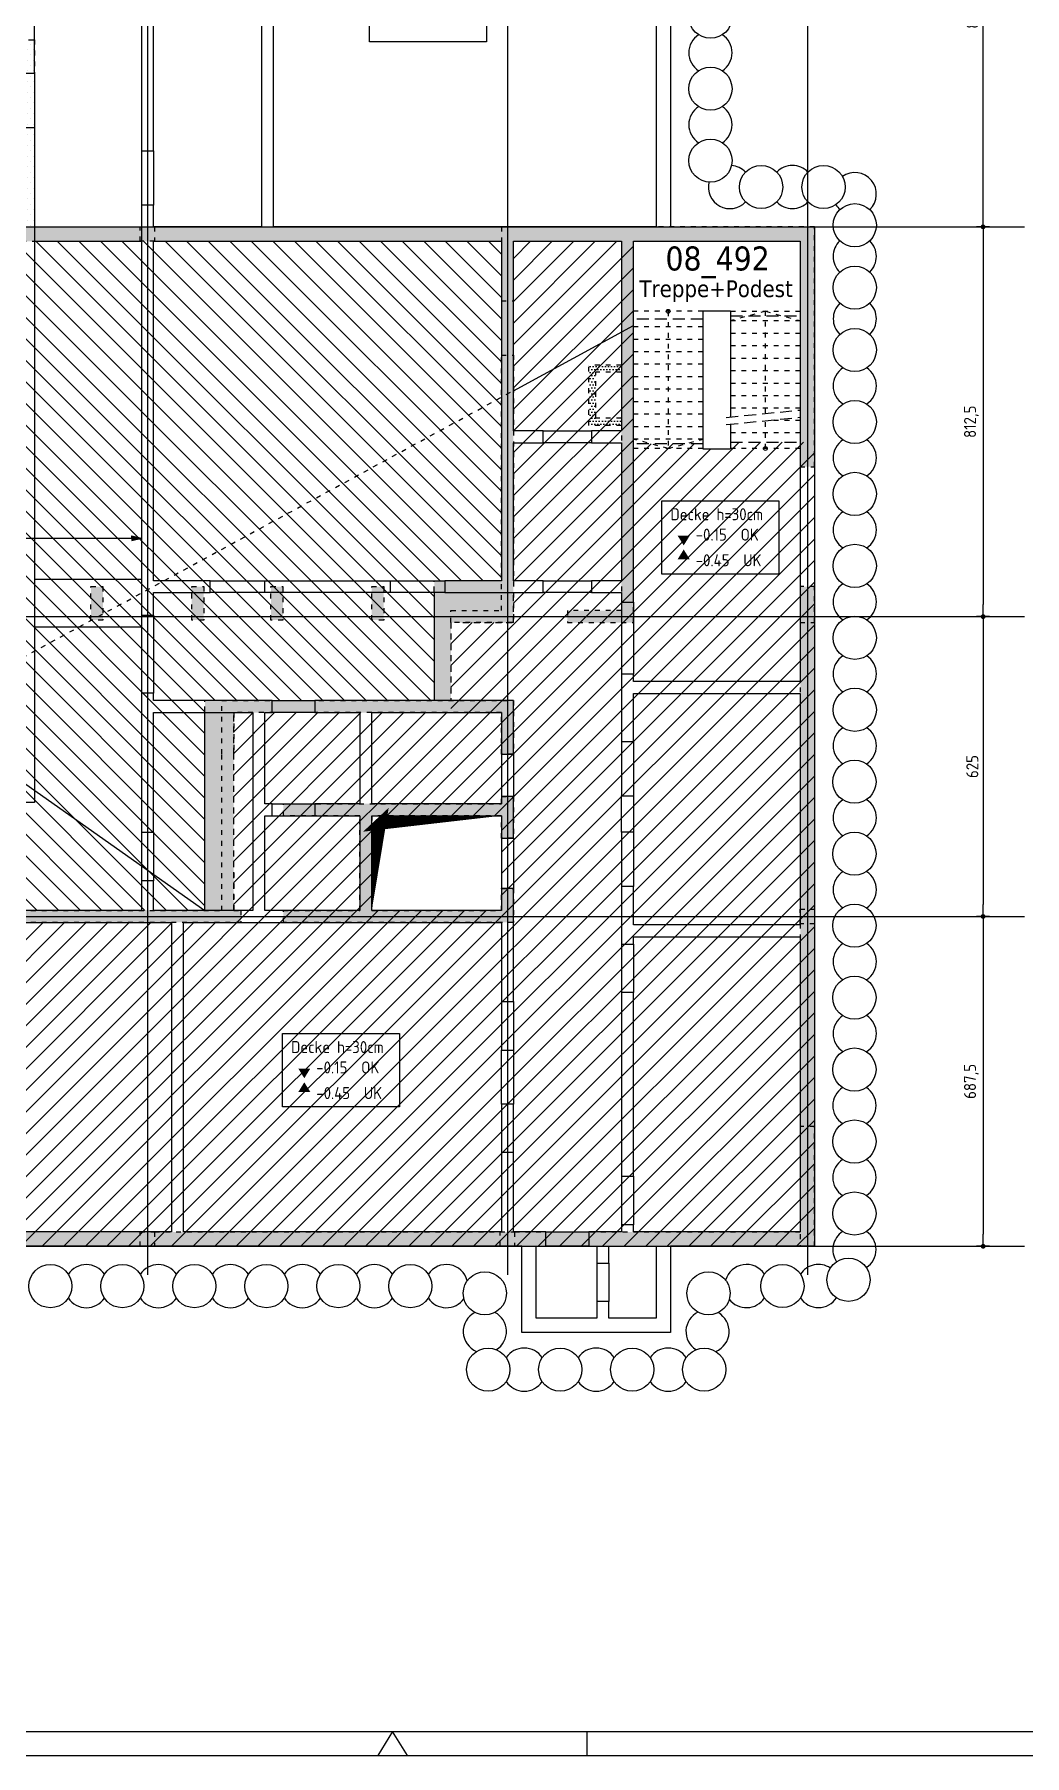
# Model space of a CAD drawing. Extents: x 0 to 84.1, y 0 to 59.4.
# Drawn here: x 34.59 to 55.21, y 0 to 35.88 of the extents above; entities that cross this region are included whole.
import ezdxf

# ---------------------------------------------------------------- set-up
doc = ezdxf.new("R2010")
doc.units = 0
for name, pattern in [('AUSGEZOGEN', [1000.01, 1000, 0.01]), ('DOT', [0.175, 0.05, -0.125]), ('DOT2', [0.125, 0, -0.125]), ('HIDDEN', [0.375, 0.25, -0.125]), ('HIDDEN2', [0.187, 0.125, -0.062]), ('PUNKT', [0.175, 0.05, -0.125])]:
    doc.linetypes.add(name, pattern=pattern)
for name, color, linetype in [('1.UG', 7, 'Continuous'), ('ACHSEN', 7, 'Continuous'), ('BETON', 7, 'Continuous'), ('Brüstung 1.UG', 7, 'Continuous'), ('DRUEBER', 7, 'Continuous'), ('grau_dunkel', 7, 'Continuous'), ('grau_hell', 7, 'Continuous'), ('HILFE', 7, 'Continuous'), ('koten', 7, 'Continuous'), ('MASSE', 7, 'Continuous'), ('OBJEKT', 7, 'Continuous'), ('RAHMEN', 7, 'Continuous'), ('RND', 7, 'Continuous'), ('TEXT', 7, 'Continuous'), ('Verbau', 7, 'Continuous'), ('VERDECKT', 7, 'Continuous')]:
    doc.layers.add(name, color=color, linetype=linetype)
doc.styles.add('helv', font='tahoma.ttf')
doc.styles.add('txt', font='isocp.shx')
doc.dimstyles.new('DOT_I', dxfattribs={"dimtxt": 0.25, "dimasz": 0.25, "dimexe": 0.1, "dimexo": 0.3, "dimgap": 0.1, "dimtad": 1, "dimdec": 3, "dimzin": 3, "dimtxsty": 'txt', "dimblk": 'DOT', "dimblk1": 'DOT', "dimblk2": 'DOT', "dimsah": 1, "dimcen": 0.1, "dimse1": 1, "dimse2": 1, "dimazin": 0, "dimtfac": 1, "dimtdec": 4, "dimtix": 1, "dimtmove": 2, "dimatfit": 3, "dimfxl": 0, "dimtvp": 1, "dimtolj": 1, "dimtzin": 0, "dimarcsym": 0})

# ---------------------------------------------------------------- blocks, each defined once
blk = doc.blocks.new('DINA1')
at = {"layer": 'RAHMEN', "color": 5}
blk.add_line((2, 0.5), (83.6, 0.5), dxfattribs=at)
at = {"layer": 'RAHMEN', "color": 7, "linetype": 'Continuous'}
for p, q in [((42.05, 0.5), (41.74, 0)), ((42.36, 0), (42.05, 0.5))]:
    blk.add_line(p, q, dxfattribs=at)
at = {"layer": 'RAHMEN', "color": 7}
blk.add_line((46.1, 0), (46.1, 0.5), dxfattribs=at)
at = {"layer": 'RAHMEN'}
blk.add_line((0, 0), (84.1, 0), dxfattribs=at)
blk = doc.blocks.new('2.UG')
at = {"color": 0, "linetype": 'ByBlock', "lineweight": -2}
for points in [[(3.26, 29.035), (3.26, 29.035), (3.26, 31.635), (11.33, 31.635), (11.33, 29.975), (17.87, 29.975), (17.87, 33.05), (36.05, 33.05), (36.05, 21.25), (39.05, 21.25), (39.05, 0), (36.05, 0), (36.05, -1.8), (32.95, -1.8), (32.95, 0), (0, 0), (0, 14.175), (0.05, 14.175), (0.05, 29.035)], [(0.35, 28.735), (3.775, 28.735), (3.775, 27.66), (4.025, 27.66), (4.025, 29.675), (4.69, 29.675), (4.69, 29.975), (3.56, 29.975), (3.56, 31.335), (11.03, 31.335), (11.03, 29.975), (10.83, 29.975), (10.83, 29.675), (13.45, 29.675), (13.45, 23.505), (13.75, 23.505), (13.75, 24.85), (14.21, 24.85), (14.21, 25.15), (13.7, 25.15), (13.7, 29.675), (20, 29.675), (20, 25.15), (19.49, 25.15), (19.49, 24.85), (20.445, 24.85), (20.445, 25.15), (20.25, 25.15), (20.25, 29.675), (22.55, 29.675), (22.55, 25.15), (21.455, 25.15), (21.455, 24.85), (22.5, 24.85), (22.5, 24.455), (22.8, 24.455), (22.8, 31.395), (22.55, 31.395), (22.55, 29.975), (18.17, 29.975), (18.17, 32.75), (22.55, 32.75), (22.55, 32.53), (22.8, 32.53), (22.8, 32.75), (25.025, 32.75), (25.025, 31.7), (25.275, 31.7), (25.275, 32.75), (33.8, 32.75), (33.8, 29.975), (25.275, 29.975), (25.275, 30.565), (25.025, 30.565), (25.025, 29.675), (27.525, 29.675), (27.525, 29.49), (27.775, 29.49), (27.775, 29.675), (35.75, 29.675), (35.75, 21.25), (27.775, 21.25), (27.775, 27.48), (27.525, 27.48), (27.525, 27.3), (25.025, 27.3), (25.025, 22.835), (25.275, 22.835), (25.275, 27.05), (27.525, 27.05), (27.525, 21.25), (25.275, 21.25), (25.275, 21.7), (25.025, 21.7), (25.025, 13.155), (25.275, 13.155), (25.275, 13.625), (26.46, 13.625), (26.46, 13.875), (25.275, 13.875), (25.275, 20.95), (32.525, 20.95), (32.525, 13.875), (31.345, 13.875), (31.345, 13.625), (33.395, 13.625), (33.395, 13.875), (32.775, 13.875), (32.775, 16.75), (33.395, 16.75), (33.395, 17), (32.775, 17), (32.775, 20.95), (35.025, 20.95), (35.025, 17), (34.405, 17), (34.405, 16.75), (35.025, 16.75), (35.025, 13.875), (34.405, 13.875), (34.405, 13.625), (35.025, 13.625), (35.025, 13.425), (35.275, 13.425), (35.275, 20.95), (38.75, 20.95), (38.75, 11.775), (35.275, 11.775), (35.275, 11.925), (35.025, 11.925), (35.025, 10.525), (35.275, 10.525), (35.275, 11.525), (38.75, 11.525), (38.75, 6.7), (35.275, 6.7), (35.275, 7.5), (35.025, 7.5), (35.025, 6.3), (35.275, 6.3), (35.275, 6.45), (38.75, 6.45), (38.75, 0.3), (35.275, 0.3), (35.275, 0.45), (35.025, 0.45), (35.025, 0.3), (34.35, 0.3), (34.35, 0), (34.515, 0), (34.515, -0.35), (34.765, -0.35), (34.765, 0), (35.75, 0), (35.75, -1.5), (34.765, -1.5), (34.765, -1.15), (34.515, -1.15), (34.515, -1.5), (33.25, -1.5), (33.25, 0), (33.45, 0), (33.45, 0.3), (32.775, 0.3), (32.775, 1.955), (32.525, 1.955), (32.525, 0.3), (25.9, 0.3), (25.9, 6.75), (32.525, 6.75), (32.525, 5.1), (32.775, 5.1), (32.775, 7.46), (32.525, 7.46), (32.525, 7), (29.825, 7), (29.825, 8.975), (32.525, 8.975), (32.525, 8.51), (32.775, 8.51), (32.775, 9.375), (32.525, 9.375), (32.525, 9.225), (29.825, 9.225), (29.825, 11.125), (32.525, 11.125), (32.525, 10.26), (32.775, 10.26), (32.775, 11.375), (28.635, 11.375), (28.635, 11.125), (29.575, 11.125), (29.575, 9.225), (28.635, 9.225), (28.635, 8.975), (29.575, 8.975), (29.575, 7), (27.6, 7), (27.6, 8.975), (27.75, 8.975), (27.75, 9.225), (27.6, 9.225), (27.6, 11.125), (27.75, 11.125), (27.75, 11.375), (25.275, 11.375), (25.275, 11.53), (25.025, 11.53), (25.025, 8.63), (25.275, 8.63), (25.275, 11.125), (27.35, 11.125), (27.35, 7), (25.275, 7), (25.275, 7.62), (25.025, 7.62), (25.025, 7), (15.02, 7), (15.02, 6.75), (25.65, 6.75), (25.65, 0.3), (12.775, 0.3), (12.775, 6.75), (13.01, 6.75), (13.01, 7), (12.39, 7), (12.39, 6.75), (12.525, 6.75), (12.525, 0.3), (6.525, 0.3), (6.525, 6.75), (10.38, 6.75), (10.38, 7), (6.155, 7), (6.155, 6.75), (6.275, 6.75), (6.275, 0.3), (0.35, 0.3), (0.35, 6.75), (4.145, 6.75), (4.145, 7), (4.025, 7), (4.025, 7.745), (3.775, 7.745), (3.775, 7), (0.35, 7), (0.35, 10.825), (3.775, 10.825), (3.775, 9.755), (4.025, 9.755), (4.025, 12.59), (3.775, 12.59), (3.775, 11.075), (0.35, 11.075), (0.35, 13.925), (3.775, 13.925), (3.775, 13.725), (4.025, 13.725), (4.025, 14.325), (3.775, 14.325), (3.775, 14.175), (0.35, 14.175), (0.35, 20.95), (3.775, 20.95), (3.775, 15.825), (4.025, 15.825), (4.025, 21.925), (3.775, 21.925), (3.775, 21.25), (0.35, 21.25), (0.35, 28.735)], [(9.93, 29.975), (5.59, 29.975), (5.59, 29.675), (6.25, 29.675), (6.25, 26.465), (6.55, 26.465), (6.55, 29.675), (8.81, 29.675), (8.81, 22.535), (9.06, 22.535), (9.06, 29.675), (9.93, 29.675), (9.93, 29.975)], [(0.05, 29.035), (3.26, 29.035)], [(9.31, 9.5), (17.525, 9.5), (17.525, 13.705), (17.775, 13.705), (17.775, 9.5), (22.5, 9.5), (22.5, 20.95), (20.155, 20.95), (20.155, 21.25), (20.465, 21.25), (20.465, 23.01), (20.915, 23.01), (20.915, 22.71), (20.765, 22.71), (20.765, 21.25), (22.5, 21.25), (22.5, 22.71), (21.925, 22.71), (21.925, 23.01), (22.5, 23.01), (22.5, 23.32), (22.8, 23.32), (22.8, 9.25), (9.31, 9.25), (9.31, 9.5)], [(6.25, 21.4), (6.25, 9.25), (7.3, 9.25), (7.3, 9.5), (6.55, 9.5), (6.55, 20.95), (14.86, 20.95), (14.86, 21.25), (13.75, 21.25), (13.75, 21.495), (13.45, 21.495), (13.45, 21.25), (9.06, 21.25), (9.06, 21.4), (8.81, 21.4), (8.81, 21.25), (6.55, 21.25), (6.55, 21.4), (6.25, 21.4)], [(17.37, 21.25), (18.145, 21.25), (18.145, 20.95), (17.775, 20.95), (17.775, 20.45), (17.525, 20.45), (17.525, 20.95), (17.37, 20.95), (17.37, 21.25)]]:
    blk.add_lwpolyline(points, dxfattribs=at)
for points in [[(34.1, 32.75), (35.75, 32.75), (35.75, 29.975), (34.1, 29.975)], [(3.775, 26.525), (4.025, 26.525), (4.025, 25.16), (3.775, 25.16)], [(6.25, 25.33), (6.55, 25.33), (6.55, 22.535), (6.25, 22.535)], [(16.22, 25.15), (17.48, 25.15), (17.48, 24.85), (16.22, 24.85)], [(3.775, 24.025), (4.025, 24.025), (4.025, 23.06), (3.775, 23.06)], [(17.525, 19.315), (17.775, 19.315), (17.775, 14.84), (17.525, 14.84)], [(27.595, 13.875), (30.21, 13.875), (30.21, 13.625), (27.595, 13.625)], [(11.05, 13.625), (11.35, 13.625), (11.35, 13.125), (11.05, 13.125)], [(14.275, 13.625), (14.575, 13.625), (14.575, 13.125), (14.275, 13.125)], [(35.025, 9.39), (35.275, 9.39), (35.275, 8.635), (35.025, 8.635)], [(35.275, 5.29), (35.025, 5.29), (35.025, 1.46), (35.275, 1.46)], [(32.525, 4.09), (32.775, 4.09), (32.775, 2.965), (32.525, 2.965)]]:
    blk.add_lwpolyline(points, close=True, dxfattribs=at)
blk = doc.blocks.new('DOT')
at = {"layer": 'MASSE', "color": 7, "linetype": 'Continuous'}
for p, q in [((0, 0), (-1, 0)), ((0, 0.54), (0, -0.54))]:
    blk.add_line(p, q, dxfattribs=at)
at = {"layer": 'MASSE', "color": 7, "linetype": 'Continuous', "const_width": 0.2}
blk.add_lwpolyline([(-0.1, 0, 1), (0.1, 0, 1)], format="xyb", close=True, dxfattribs=at)
blk = doc.blocks.new('*D38')
at = {"layer": 'Defpoints', "color": 0, "linetype": 'AUSGEZOGEN', "transparency": 16777216}
for p in [(54.351, 40.616), (54.351, 40.616), (54.351, 31.866)]:
    blk.add_point(p, dxfattribs=at)
at = {"layer": 'MASSE', "color": 0, "linetype": 'AUSGEZOGEN', "lineweight": -2, "transparency": 16777216}
blk.add_line((54.351, 32.116), (54.351, 40.366), dxfattribs=at)
at = {"layer": 'MASSE', "color": 0, "linetype": 'AUSGEZOGEN', "lineweight": -2, "transparency": 16777216, "xscale": 0.25, "yscale": 0.25, "zscale": 0.25}
for p, rotation in [((54.351, 40.616), 90), ((54.351, 31.866), 270)]:
    blk.add_blockref('DOT', p, dxfattribs=dict(at, rotation=rotation))
at = {"layer": 'MASSE', "color": 0, "linetype": 'AUSGEZOGEN', "transparency": 16777216, "insert": (54.126, 36.241), "char_height": 0.25, "attachment_point": 5, "rotation": 90, "style": 'txt'}
blk.add_mtext('\\A1;875', dxfattribs=at)
blk = doc.blocks.new('*D39')
at = {"layer": 'Defpoints', "color": 0, "linetype": 'AUSGEZOGEN', "transparency": 16777216}
for p in [(54.351, 31.866), (54.351, 23.741), (54.351, 23.741)]:
    blk.add_point(p, dxfattribs=at)
at = {"layer": 'MASSE', "color": 0, "linetype": 'AUSGEZOGEN', "lineweight": -2, "transparency": 16777216}
blk.add_line((54.351, 31.616), (54.351, 23.991), dxfattribs=at)
at = {"layer": 'MASSE', "color": 0, "linetype": 'AUSGEZOGEN', "lineweight": -2, "transparency": 16777216, "xscale": 0.25, "yscale": 0.25, "zscale": 0.25}
for p, rotation in [((54.351, 31.866), 90), ((54.351, 23.741), 270)]:
    blk.add_blockref('DOT', p, dxfattribs=dict(at, rotation=rotation))
at = {"layer": 'MASSE', "color": 0, "linetype": 'AUSGEZOGEN', "transparency": 16777216, "insert": (54.107, 27.803), "char_height": 0.25, "attachment_point": 5, "rotation": 90, "style": 'txt'}
blk.add_mtext('\\A1;812,5', dxfattribs=at)
blk = doc.blocks.new('*D40')
at = {"layer": 'Defpoints', "color": 0, "linetype": 'AUSGEZOGEN', "transparency": 16777216}
for p in [(54.351, 23.741), (54.351, 17.491), (54.351, 17.491)]:
    blk.add_point(p, dxfattribs=at)
at = {"layer": 'MASSE', "color": 0, "linetype": 'AUSGEZOGEN', "lineweight": -2, "transparency": 16777216}
blk.add_line((54.351, 23.491), (54.351, 17.741), dxfattribs=at)
at = {"layer": 'MASSE', "color": 0, "linetype": 'AUSGEZOGEN', "lineweight": -2, "transparency": 16777216, "xscale": 0.25, "yscale": 0.25, "zscale": 0.25}
for p, rotation in [((54.351, 23.741), 90), ((54.351, 17.491), 270)]:
    blk.add_blockref('DOT', p, dxfattribs=dict(at, rotation=rotation))
at = {"layer": 'MASSE', "color": 0, "linetype": 'AUSGEZOGEN', "transparency": 16777216, "insert": (54.126, 20.616), "char_height": 0.25, "attachment_point": 5, "rotation": 90, "style": 'txt'}
blk.add_mtext('\\A1;625', dxfattribs=at)
blk = doc.blocks.new('*D41')
at = {"layer": 'Defpoints', "color": 0, "linetype": 'AUSGEZOGEN', "transparency": 16777216}
for p in [(54.351, 17.491), (54.351, 10.616), (54.351, 10.616)]:
    blk.add_point(p, dxfattribs=at)
at = {"layer": 'MASSE', "color": 0, "linetype": 'AUSGEZOGEN', "lineweight": -2, "transparency": 16777216}
blk.add_line((54.351, 17.241), (54.351, 10.866), dxfattribs=at)
at = {"layer": 'MASSE', "color": 0, "linetype": 'AUSGEZOGEN', "lineweight": -2, "transparency": 16777216, "xscale": 0.25, "yscale": 0.25, "zscale": 0.25}
for p, rotation in [((54.351, 17.491), 90), ((54.351, 10.616), 270)]:
    blk.add_blockref('DOT', p, dxfattribs=dict(at, rotation=rotation))
at = {"layer": 'MASSE', "color": 0, "linetype": 'AUSGEZOGEN', "transparency": 16777216, "insert": (54.107, 14.053), "char_height": 0.25, "attachment_point": 5, "rotation": 90, "style": 'txt'}
blk.add_mtext('\\A1;687,5', dxfattribs=at)
blk = doc.blocks.new('Pfeillinie')
at = {"layer": 'TEXT', "linetype": 'Continuous'}
blk.add_hatch(color=7, dxfattribs=at).paths.add_polyline_path([(0, 0), (-0.8, 0.2), (-0.8, 0), (-0.8, -0.2)])
at = {"layer": 'TEXT', "color": 7, "linetype": 'Continuous'}
for p, q in [((-0.8, 0), (-0.8, 0.2)), ((-0.8, 0.2), (0, 0)), ((-0.8, 0), (-0.8, -0.2)), ((-0.8, -0.2), (0, 0))]:
    blk.add_line(p, q, dxfattribs=at)
blk = doc.blocks.new('okrd_o')
at = {"layer": 'koten', "color": 7, "linetype": 'Continuous'}
blk.add_solid([(-0.125, 0.202), (0.125, 0.202), (0, 0)], dxfattribs=at)
at = {"layer": 'koten', "style": 'txt'}
blk.add_attdef('OKRD', (0.25, 0.1), '', height=0.25, dxfattribs=at)
blk = doc.blocks.new('okrd_u')
at = {"layer": 'koten', "color": 7, "linetype": 'Continuous'}
blk.add_solid([(-0.125, -0.202), (0.125, -0.202), (0, 0)], dxfattribs=at)
at = {"layer": 'koten', "style": 'txt'}
blk.add_attdef('OKRD', (0.25, -0.35), '', height=0.25, dxfattribs=at)

msp = doc.modelspace()

# ---------------------------------------------------------------- hatches: boundary and pattern name
at = {"layer": '1.UG', "linetype": 'DOT'}
h = msp.add_hatch(dxfattribs=at)
h.set_pattern_fill('DOTS', scale=0.06, double=1)
h.paths.add_polyline_path([(39.7751, 19.8406), (39.7751, 19.5906), (41.3651, 19.5906), (41.3651, 17.6156), (39.7751, 17.6156), (39.7751, 17.3656), (44.5651, 17.3656), (44.5651, 18.0756), (44.3151, 18.0756), (44.3151, 17.6156), (41.6151, 17.6156), (41.6151, 19.5906), (44.3151, 19.5906), (44.3151, 19.1256), (44.5651, 19.1256), (44.5651, 19.9903), (44.3151, 19.9903), (44.3151, 19.8406)])
h.paths.add_polyline_path([(20.7401, 17.3656), (20.7401, 17.6156), (16.9751, 17.6156), (16.9751, 17.3656)], flags=17)
h.paths.add_polyline_path([(15.8651, 15.7426), (15.5651, 15.7426), (15.5651, 12.0156), (15.0901, 12.0156), (15.0901, 11.7156), (15.5651, 11.7156), (15.5651, 10.6156), (15.8651, 10.6156)])
h.paths.add_polyline_path([(11.4101, 17.7106), (11.4101, 17.4106), (11.8651, 17.4106), (11.8651, 10.6156), (12.0751, 10.6156), (12.0751, 11.7156), (12.6151, 11.7156), (12.6151, 12.0156), (12.0751, 12.0156), (12.0751, 17.7106)])
h.paths.add_polyline_path([(12.0751, 19.7606), (12.0751, 31.5656), (15.5651, 31.5656), (15.5651, 23.6156), (16.9401, 23.6156), (16.9401, 23.8656), (15.8151, 23.8656), (15.8151, 31.5656), (18.0651, 31.5656), (18.0651, 30.3256), (18.3151, 30.3256), (18.3151, 31.8656), (11.9151, 31.8656), (11.9151, 24.7906), (11.8651, 24.7906), (11.8651, 20.0606), (11.4101, 20.0606), (11.4101, 19.7606)])
h.paths.add_polyline_path([(18.3151, 29.1906), (18.0651, 29.1906), (18.0651, 23.6156), (18.3151, 23.6156)])
h.paths.add_polyline_path([(22.0901, 10.9156), (21.7901, 10.9156), (21.7901, 10.6156), (22.0901, 10.6156)])
h.paths.add_polyline_path([(29.2901, 10.9156), (29.2901, 10.6156), (29.5901, 10.6156), (29.5901, 10.9156)])
h.paths.add_polyline_path([(36.7901, 10.9156), (36.7901, 10.6156), (37.0901, 10.6156), (37.0901, 10.9156)])
h.paths.add_polyline_path([(44.5901, 10.6156), (44.5901, 10.9156), (44.2901, 10.9156), (44.2901, 10.6156)])
h.paths.add_polyline_path([(50.5401, 10.6156), (50.8401, 10.6156), (50.8401, 13.1156), (50.5401, 13.1156)])
h.paths.add_polyline_path([(50.5401, 17.6406), (50.5401, 17.3406), (50.8401, 17.3406), (50.8401, 17.6406)])
h.paths.add_polyline_path([(50.8401, 24.3656), (50.5401, 24.3656), (50.5401, 23.6156), (50.8401, 23.6156)])
h.paths.add_polyline_path([(50.8401, 31.8656), (44.3151, 31.8656), (44.3151, 30.3256), (44.5651, 30.3256), (44.5651, 31.5656), (46.8151, 31.5656), (46.8151, 23.8656), (45.6901, 23.8656), (45.6901, 23.6156), (47.0651, 23.6156), (47.0651, 31.5656), (50.5401, 31.5656), (50.5401, 26.8656), (50.8401, 26.8656)])
h.paths.add_polyline_path([(44.3151, 23.8656), (43.2651, 23.8656), (43.2651, 23.6156), (44.5651, 23.6156), (44.5651, 29.1906), (44.3151, 29.1906)])
h.paths.add_polyline_path([(41.6151, 23.6706), (41.8651, 23.6706), (41.8651, 24.3656), (41.6151, 24.3656)])
h.paths.add_polyline_path([(39.7651, 24.3656), (39.5151, 24.3656), (39.5151, 23.6706), (39.7651, 23.6706)])
h.paths.add_polyline_path([(38.1151, 24.3656), (37.8651, 24.3656), (37.8651, 23.6706), (38.1151, 23.6706)])
h.paths.add_polyline_path([(36.0151, 24.3656), (35.7651, 24.3656), (35.7651, 23.6706), (36.0151, 23.6706)])
h.paths.add_polyline_path([(34.1151, 23.6706), (34.3651, 23.6706), (34.3651, 24.3656), (34.1151, 24.3656)])
h.paths.add_polyline_path([(32.0151, 23.6706), (32.2651, 23.6706), (32.2651, 24.3656), (32.0151, 24.3656)])
h.paths.add_polyline_path([(30.3651, 23.6706), (30.6151, 23.6706), (30.6151, 24.3656), (30.3651, 24.3656)])
h.paths.add_polyline_path([(28.5151, 24.3656), (28.2651, 24.3656), (28.2651, 23.6706), (28.5151, 23.6706)])
h.paths.add_polyline_path([(26.6151, 23.6706), (26.8651, 23.6706), (26.8651, 24.3656), (26.6151, 24.3656)])
h.paths.add_polyline_path([(24.5151, 23.6706), (24.7651, 23.6706), (24.7651, 24.3656), (24.5151, 24.3656)])
h.paths.add_polyline_path([(23.1151, 24.3656), (22.8651, 24.3656), (22.8651, 23.6706), (23.1151, 23.6706)])
h.paths.add_polyline_path([(21.0151, 24.3656), (20.7651, 24.3656), (20.7651, 23.6706), (21.0151, 23.6706)])
h.paths.add_polyline_path([(22.0901, 31.8656), (21.7901, 31.8656), (21.7901, 31.5656), (22.0901, 31.5656)])
h.paths.add_polyline_path([(29.2901, 31.5656), (29.5901, 31.5656), (29.5901, 31.8656), (29.2901, 31.8656)])
h.paths.add_polyline_path([(37.0901, 31.8656), (36.7901, 31.8656), (36.7901, 31.5656), (37.0901, 31.5656)])
h.paths.add_polyline_path([(38.4901, 18.4008), (38.7401, 18.4008), (38.7401, 21.7406), (44.3151, 21.7406), (44.3151, 20.8753), (44.5651, 20.8753), (44.5651, 21.9906), (38.4901, 21.9906)])
h.paths.add_polyline_path([(38.7401, 18.4008), (38.4901, 18.4008), (38.4901, 17.6156), (26.4151, 17.6156), (26.4151, 21.7406), (27.6151, 21.7406), (27.6151, 21.9906), (24.8501, 21.9906), (24.8501, 21.7406), (25.0001, 21.7406), (25.0001, 20.5506), (22.1501, 20.5506), (22.1501, 21.7406), (23.9651, 21.7406), (23.9651, 21.9906), (15.5651, 21.9906), (15.5651, 17.3656), (15.9651, 17.3656), (15.9651, 17.6156), (15.8151, 17.6156), (15.8151, 21.7406), (21.9001, 21.7406), (21.9001, 17.6156), (21.7501, 17.6156), (21.7501, 17.3656), (22.3001, 17.3656), (22.3001, 17.6156), (22.1501, 17.6156), (22.1501, 20.3006), (25.2501, 20.3006), (25.2501, 21.7406), (26.1651, 21.7406), (26.1651, 17.6156), (23.3101, 17.6156), (23.3101, 17.3656), (38.8901, 17.3656), (38.8901, 17.6156), (38.7401, 17.6156)])
h = msp.add_hatch(dxfattribs=at)
h.set_pattern_fill('DOTS', scale=0.04, double=1)
h.paths.add_polyline_path([(46.1351, 27.7256), (46.8151, 27.7256), (46.8151, 27.8756), (46.2851, 27.8756), (46.2851, 28.8356), (46.8151, 28.8356), (46.8151, 28.9856), (46.1351, 28.9856)])
at = {"layer": 'Brüstung 1.UG', "linetype": 'DOT'}
h = msp.add_hatch(dxfattribs=at)
h.set_pattern_fill('DOTS', color=102, scale=0.07, double=1)
h.paths.add_polyline_path([(34.2901, 35.4656), (34.2901, 31.8656), (34.5901, 31.8656), (34.5901, 35.7656), (25.2401, 35.7656), (25.2401, 31.8656), (25.5401, 31.8656), (25.5401, 35.4656)])
h = msp.add_hatch(dxfattribs=at)
h.set_pattern_fill('DOTS', color=102, scale=0.06, double=1)
h.paths.add_polyline_path([(21.7901, 31.5656), (21.7901, 31.8656), (18.3151, 31.8656), (18.3151, 31.5656)])
h.paths.add_polyline_path([(29.2901, 31.5656), (29.2901, 31.8656), (22.0901, 31.8656), (22.0901, 31.5656)])
h.paths.add_polyline_path([(36.7901, 31.5656), (36.7901, 31.8656), (29.5901, 31.8656), (29.5901, 31.5656)])
h.paths.add_polyline_path([(44.3151, 31.5656), (44.3151, 31.8656), (37.0901, 31.8656), (37.0901, 31.5656)])
h.paths.add_polyline_path([(50.8401, 23.6156), (50.5401, 23.6156), (50.5401, 17.6406), (50.8401, 17.6406)])
h.paths.add_polyline_path([(50.8401, 17.3406), (50.5401, 17.3406), (50.5401, 13.1156), (50.8401, 13.1156)])
h.paths.add_polyline_path([(50.5401, 10.6156), (50.5401, 10.9156), (44.5901, 10.9156), (44.5901, 10.6156)])
h.paths.add_polyline_path([(44.2901, 10.6156), (44.2901, 10.9156), (37.0901, 10.9156), (37.0901, 10.6156)])
h.paths.add_polyline_path([(29.5901, 10.9156), (29.5901, 10.6156), (36.7901, 10.6156), (36.7901, 10.9156)])
h.paths.add_polyline_path([(29.2901, 10.6156), (29.2901, 10.9156), (22.0901, 10.9156), (22.0901, 10.6156)])
h.paths.add_polyline_path([(15.8651, 10.9156), (15.8651, 10.6156), (21.7901, 10.6156), (21.7901, 10.9156)])
at = {"layer": 'grau_hell', "linetype": 'AUSGEZOGEN'}
h = msp.add_hatch(dxfattribs=at)
h.set_pattern_fill('ANSI31', color=9, scale=0.1, style=0, double=1)
h.set_pattern_definition([(45, (7.11696, -5.7928), (-0.2245064, 0.2245064), [])])
h.paths.add_polyline_path([(41.6151, 19.5906), (44.3151, 19.5906), (44.3151, 17.6156), (41.6151, 17.6156)], flags=16)
h.paths.add_polyline_path([(18.3151, 21.7406), (18.3151, 23.6156), (18.0651, 23.6156), (18.0651, 31.5656), (15.5651, 31.5656), (15.5651, 26.3419), (14.1151, 26.3419), (14.1151, 26.2356), (13.5901, 26.2356), (13.5901, 26.3758), (11.8401, 26.3758), (11.8401, 24.7906), (11.7901, 24.7906), (11.7901, 20.0606), (11.4101, 20.0606), (11.4101, 17.4106), (11.7901, 17.4106), (11.7901, 10.6156), (50.8401, 10.6156), (50.8401, 27.3756), (49.0901, 27.3756), (49.0901, 27.2356), (48.5151, 27.2356), (48.5151, 27.3419), (47.0651, 27.3419), (47.0651, 31.5656), (44.5651, 31.5656), (44.5651, 23.6156), (43.2651, 23.6156), (43.2651, 21.7406), (38.7401, 21.7406), (38.7401, 17.3656), (27.6151, 17.3656), (27.6151, 21.7406), (24.8501, 21.7406), (24.8501, 21.9906), (23.9651, 21.9906), (23.9651, 21.7406)])
h = msp.add_hatch(dxfattribs=at)
h.set_pattern_fill('ANSI31', color=9, scale=0.1, angle=90, style=0, double=1)
h.set_pattern_definition([(135, (6e-11, 40.13686), (-0.2245064, -0.2245064), [])])
h.paths.add_polyline_path([(44.3151, 31.5656), (18.3401, 31.5656), (18.3401, 21.9906), (27.965, 21.9906), (27.965, 17.6156), (38.14, 17.6156), (38.14, 21.9906), (42.9151, 21.9906), (42.9151, 24.4906), (44.3151, 24.4906)])
at = {"layer": 'grau_hell'}
msp.add_hatch(color=9, dxfattribs=at).paths.add_polyline_path([(44.5651, 23.6156), (44.5651, 31.5656), (44.3151, 31.5656), (44.3151, 24.4906), (42.9151, 24.4906), (42.9151, 21.9906), (38.14, 21.9906), (38.14, 17.6156), (27.965, 17.6156), (27.965, 21.9906), (24.8501, 21.9906), (24.8501, 21.7406), (27.6151, 21.7406), (27.6151, 17.3656), (38.7401, 17.3656), (38.7401, 21.7406), (43.2651, 21.7406), (43.2651, 23.6156)])

# ---------------------------------------------------------------- linework, layer by layer
at = {"layer": '1.UG', "color": 0, "linetype": 'DOT', "lineweight": -2}
for points in [[(36.7901, 31.8656), (37.0901, 31.8656), (37.0901, 31.5656), (36.7901, 31.5656)], [(35.7651, 24.3656), (36.0151, 24.3656), (36.0151, 23.6706), (35.7651, 23.6706)], [(37.8651, 24.3656), (38.1151, 24.3656), (38.1151, 23.6706), (37.8651, 23.6706)], [(39.5151, 24.3656), (39.7651, 24.3656), (39.7651, 23.6706), (39.5151, 23.6706)], [(41.6151, 24.3656), (41.8651, 24.3656), (41.8651, 23.6706), (41.6151, 23.6706)], [(50.8401, 24.3656), (50.5401, 24.3656), (50.5401, 23.6156), (50.8401, 23.6156)], [(50.5401, 17.6406), (50.8401, 17.6406), (50.8401, 17.3406), (50.5401, 17.3406)], [(50.5401, 10.6156), (50.8401, 10.6156), (50.8401, 13.1156), (50.5401, 13.1156)], [(36.7901, 10.9156), (37.0901, 10.9156), (37.0901, 10.6156), (36.7901, 10.6156)], [(44.2901, 10.9156), (44.5901, 10.9156), (44.5901, 10.6156), (44.2901, 10.6156)]]:
    msp.add_lwpolyline(points, close=True, dxfattribs=at)
for points in [[(50.8401, 26.8656), (50.8401, 31.8656), (44.3151, 31.8656), (44.3151, 30.3256), (44.5651, 30.3256), (44.5651, 31.5656), (46.8151, 31.5656), (46.8151, 23.8656), (45.6901, 23.8656), (45.6901, 23.6156), (47.0651, 23.6156), (47.0651, 31.5656), (50.5401, 31.5656), (50.5401, 26.8656), (50.8401, 26.8656)], [(44.3151, 29.1906), (44.5651, 29.1906), (44.5651, 23.6156), (43.2651, 23.6156), (43.2651, 23.8656), (44.3151, 23.8656), (44.3151, 29.1906)], [(38.7401, 18.4008), (38.7401, 17.6156), (38.8901, 17.6156), (38.8901, 17.3656), (23.3101, 17.3656), (23.3101, 17.6156), (26.1651, 17.6156), (26.1651, 21.7406), (25.2501, 21.7406), (25.2501, 20.3006), (22.1501, 20.3006), (22.1501, 17.6156), (22.3001, 17.6156), (22.3001, 17.3656), (21.7501, 17.3656), (21.7501, 17.6156), (21.9001, 17.6156), (21.9001, 21.7406), (15.8151, 21.7406), (15.8151, 17.6156), (15.9651, 17.6156), (15.9651, 17.3656), (15.5651, 17.3656), (15.5651, 21.9906)], [(15.5651, 21.9906), (23.9651, 21.9906), (23.9651, 21.7406), (22.1501, 21.7406), (22.1501, 20.5506), (25.0001, 20.5506), (25.0001, 21.7406), (24.8501, 21.7406), (24.8501, 21.9906), (27.6151, 21.9906), (27.6151, 21.7406), (26.4151, 21.7406), (26.4151, 17.6156), (38.4901, 17.6156), (38.4901, 20.8778)], [(38.4901, 20.8778), (38.4901, 21.9906), (44.5651, 21.9906), (44.5651, 20.8753), (44.3151, 20.8753), (44.3151, 21.7406), (38.7401, 21.7406), (38.7401, 20.8778)], [(39.7751, 19.8406), (44.3151, 19.8406), (44.3151, 19.9903), (44.5651, 19.9903), (44.5651, 19.1256), (44.3151, 19.1256), (44.3151, 19.5906), (41.6151, 19.5906), (41.6151, 17.6156), (44.3151, 17.6156), (44.3151, 18.0756), (44.5651, 18.0756), (44.5651, 17.3656), (39.7751, 17.3656), (39.7751, 17.6156), (41.3651, 17.6156), (41.3651, 19.5906), (39.7751, 19.5906), (39.7751, 19.8406)]]:
    msp.add_lwpolyline(points, dxfattribs=at)
at = {"layer": 'ACHSEN', "color": 140, "linetype": 'AUSGEZOGEN'}
for p, q in [((36.9401, 47.7202), (36.9401, 10.0234)), ((44.4401, 47.7202), (44.4401, 10.0234)), ((50.6901, 47.7202), (50.6901, 10.0234)), ((10.1401, 31.8656), (55.2147, 31.8656)), ((10.1401, 23.7406), (55.2147, 23.7406)), ((10.1401, 17.4906), (55.2147, 17.4906)), ((10.1401, 10.6156), (55.2147, 10.6156))]:
    msp.add_line(p, q, dxfattribs=at)
at = {"layer": 'Brüstung 1.UG', "color": 102, "linetype": 'DOT'}
for p, q in [((29.5901, 31.8656), (36.7901, 31.8656)), ((37.0901, 31.8656), (44.3151, 31.8656)), ((29.5901, 31.5656), (36.7901, 31.5656)), ((37.0901, 31.5656), (44.3151, 31.5656)), ((50.5401, 23.6156), (50.5401, 17.6406)), ((50.8401, 23.6156), (50.8401, 17.6406)), ((50.5401, 17.3406), (50.5401, 13.1156)), ((50.8401, 17.3406), (50.8401, 13.1156)), ((36.7901, 10.9156), (29.5901, 10.9156)), ((37.0901, 10.9156), (44.2901, 10.9156)), ((44.5901, 10.9156), (50.5401, 10.9156)), ((29.5901, 10.6156), (36.7901, 10.6156)), ((44.2901, 10.6156), (37.0901, 10.6156)), ((44.5901, 10.6156), (50.5401, 10.6156))]:
    msp.add_line(p, q, dxfattribs=at)
at = {"layer": 'DRUEBER', "color": 102, "linetype": 'PUNKT'}
for p, q in [((25.2401, 35.7656), (34.5901, 35.7656)), ((34.5901, 35.7656), (34.5901, 31.8656))]:
    msp.add_line(p, q, dxfattribs=at)
at = {"layer": 'DRUEBER', "color": 7, "linetype": 'DOT'}
for p, q in [((48.5151, 30.1056), (47.0651, 30.1056)), ((48.5151, 29.7806), (47.0651, 29.7806)), ((47.7901, 30.1056), (47.7901, 27.2456)), ((49.0901, 30.1056), (50.5401, 30.1056)), ((49.8151, 30.1056), (49.0901, 29.9106)), ((49.0901, 29.9106), (50.5401, 29.9106)), ((49.8151, 27.9862), (49.8151, 30.1056)), ((49.8151, 30.1056), (50.5401, 29.9106)), ((48.5151, 29.5206), (47.0651, 29.5206)), ((49.0901, 29.6506), (50.5401, 29.6506)), ((48.5151, 29.2606), (47.0651, 29.2606)), ((49.0901, 29.3906), (50.5401, 29.3906)), ((49.0901, 29.1306), (50.5401, 29.1306)), ((48.5151, 29.0006), (47.0651, 29.0006)), ((48.5151, 28.7406), (47.0651, 28.7406)), ((49.0901, 28.8706), (50.5401, 28.8706)), ((48.5151, 28.4806), (47.0651, 28.4806)), ((49.0901, 28.6106), (50.5401, 28.6106)), ((49.0901, 28.3506), (50.5401, 28.3506)), ((48.5151, 28.2206), (47.0651, 28.2206)), ((49.0901, 28.0906), (50.5401, 28.0906)), ((48.5151, 27.9606), (47.0651, 27.9606)), ((48.5151, 27.7006), (47.0651, 27.7006)), ((49.8151, 27.2456), (49.8151, 27.8245)), ((50.5401, 27.8306), (49.877, 27.8306)), ((48.5151, 27.4406), (47.0651, 27.4406)), ((47.7901, 27.2456), (47.0651, 27.4406)), ((47.7901, 27.2456), (48.5151, 27.4406)), ((50.5401, 27.5706), (49.0901, 27.5706)), ((48.5151, 27.2456), (47.0651, 27.2456)), ((50.5401, 27.2456), (49.0901, 27.2456))]:
    msp.add_line(p, q, dxfattribs=at)
at = {"layer": 'DRUEBER', "color": 7, "linetype": 'PUNKT'}
for p, q in [((46.1351, 27.7256), (46.1351, 28.9856)), ((46.8151, 28.9856), (46.1351, 28.9856)), ((46.2851, 27.8756), (46.2851, 28.8356)), ((46.8151, 28.8356), (46.2851, 28.8356)), ((46.8151, 27.7256), (46.1351, 27.7256)), ((46.8151, 27.8756), (46.2851, 27.8756))]:
    msp.add_line(p, q, dxfattribs=at)
at = {"layer": 'grau_dunkel', "color": 21}
msp.add_lwpolyline([(44.3151, 19.5906, 0, 0.31, 0), (41.624, 19.4359, 0, 0, 0), (41.7756, 19.5775, 0.3221, 0, 0), (41.6151, 17.6156, 0, 0, 0)], format="xyseb", dxfattribs=at)
at = {"layer": 'HILFE', "color": 102, "linetype": 'AUSGEZOGEN'}
for p, q in [((18.3401, 31.5656), (38.14, 17.6156)), ((44.5651, 28.4509), (47.0651, 29.8113))]:
    msp.add_line(p, q, dxfattribs=at)
at = {"layer": 'HILFE', "color": 102, "linetype": 'DOT2'}
msp.add_line((27.6151, 19.2271), (44.5651, 28.4509), dxfattribs=at)
at = {"layer": 'HILFE', "color": 102, "linetype": 'HIDDEN'}
for p, q in [((49.0008, 27.8939), (50.5401, 28.0466)), ((49.0008, 27.7436), (50.5401, 27.8964))]:
    msp.add_line(p, q, dxfattribs=at)
at = {"layer": 'OBJEKT', "color": 7, "linetype": 'AUSGEZOGEN'}
for p, q in [((34.5901, 35.0706), (34.5901, 33.9356)), ((36.8151, 33.4506), (36.8151, 32.3156)), ((37.0651, 33.4506), (37.0651, 32.3156)), ((34.5901, 31.5656), (36.8151, 31.5656)), ((48.5151, 30.1156), (48.5151, 27.2356)), ((48.5151, 30.1156), (49.0901, 30.1156)), ((49.0901, 30.1156), (49.0901, 27.9027)), ((49.0901, 27.7525), (49.0901, 27.2356)), ((45.1851, 27.6156), (46.1951, 27.6156)), ((46.1951, 27.3656), (45.1851, 27.3656)), ((48.5151, 27.2356), (49.0901, 27.2356)), ((34.5901, 24.5206), (36.8151, 24.5206)), ((38.2501, 24.4906), (39.3851, 24.4906)), ((42.0001, 24.4906), (43.1351, 24.4906)), ((45.1851, 24.4906), (46.1951, 24.4906)), ((39.3851, 24.2406), (38.2501, 24.2406)), ((43.1351, 24.2406), (42.0001, 24.2406)), ((42.9151, 24.2406), (42.9151, 21.9906)), ((46.1951, 24.2406), (45.1851, 24.2406)), ((46.8151, 24.0406), (46.8151, 22.5406)), ((47.0651, 24.0406), (47.0651, 22.5406)), ((36.8151, 23.7706), (36.8151, 22.1456)), ((37.0651, 23.7706), (37.0651, 22.1456)), ((36.8151, 23.5206), (34.5901, 23.5206)), ((39.5401, 21.9906), (40.4251, 21.9906)), ((38.14, 17.6156), (38.14, 21.7406)), ((40.4251, 21.7406), (39.5401, 21.7406)), ((44.3151, 20.8756), (44.3151, 19.9906)), ((44.5651, 20.8756), (44.5651, 19.9906)), ((46.8151, 21.1406), (46.8151, 20.0056)), ((47.0651, 21.1406), (47.0651, 20.0056)), ((39.5401, 19.8406), (40.4251, 19.8406)), ((39.5401, 19.5906), (40.4251, 19.5906)), ((36.8151, 19.2456), (36.8151, 18.2356)), ((37.0651, 19.2456), (37.0651, 18.2356)), ((44.3151, 19.1256), (44.3151, 18.0756)), ((44.5651, 19.1256), (44.5651, 18.0756)), ((46.8151, 19.2506), (46.8151, 18.1156)), ((47.0651, 19.2506), (47.0651, 18.1156)), ((46.8151, 16.9156), (46.8151, 15.9056)), ((47.0651, 16.9156), (47.0651, 15.9056)), ((44.3151, 15.7156), (44.3151, 14.7056)), ((44.5651, 15.7156), (44.5651, 14.7056)), ((44.3151, 13.5806), (44.3151, 12.5706)), ((44.5651, 12.5706), (44.5651, 13.5806)), ((46.8151, 12.0756), (46.8151, 11.0656)), ((47.0651, 12.0756), (47.0651, 11.0656)), ((45.2401, 10.9156), (46.1401, 10.9156)), ((46.1401, 10.6156), (45.2401, 10.6156)), ((46.3051, 10.2656), (46.3051, 9.4656)), ((46.5551, 10.2656), (46.5551, 9.4656))]:
    msp.add_line(p, q, dxfattribs=at)
at = {"layer": 'OBJEKT', "color": 7, "linetype": 'HIDDEN2'}
for p, q in [((34.5901, 31.8656), (37.0651, 31.8656)), ((42.9151, 24.2406), (42.9151, 24.4906)), ((44.5651, 23.6156), (44.5651, 24.2406)), ((43.2651, 23.6156), (43.2651, 21.9906)), ((43.5151, 23.6156), (44.5651, 23.6156)), ((38.14, 21.7406), (38.14, 21.9906)), ((38.7401, 20.8778), (38.7401, 21.7406)), ((38.7401, 17.6156), (38.7401, 20.8778))]:
    msp.add_line(p, q, dxfattribs=at)
at = {"layer": 'OBJEKT', "color": 1, "linetype": 'AUSGEZOGEN'}
for points in [[(41.5682, 37.2493), (44.0025, 37.2493), (44.0025, 35.721), (41.5682, 35.721)], [(47.6596, 26.1564), (50.0939, 26.1564), (50.0939, 24.628), (47.6596, 24.628)], [(39.7553, 15.0506), (42.1897, 15.0506), (42.1897, 13.5223), (39.7553, 13.5223)]]:
    msp.add_lwpolyline(points, close=True, dxfattribs=at)
at = {"layer": 'OBJEKT', "color": 7, "linetype": 'AUSGEZOGEN'}
for centre in [(47.7901, 30.1056), (49.8151, 27.2456)]:
    msp.add_circle(centre, 0.04, dxfattribs=at)
at = {"layer": 'RND', "color": 102, "linetype": 'AUSGEZOGEN'}
msp.add_lwpolyline([(18.3401, 25.3785), (36.8151, 25.3785)], dxfattribs=at)
at = {"layer": 'Verbau', "color": 9}
for centre in [(48.6701, 36.2456), (48.6701, 34.7456), (48.6701, 33.2456), (49.7271, 32.6956), (51.0271, 32.6956), (51.6771, 31.8993), (51.6771, 30.5993), (51.6771, 29.2993), (51.6771, 27.7993), (51.6771, 26.2993), (51.6771, 24.7993), (51.6771, 23.2993), (51.6771, 21.7993), (51.6701, 20.2993), (51.6701, 18.7993), (51.6701, 17.2993), (51.6701, 15.7993), (51.6701, 14.2993), (51.6701, 12.7993), (51.6701, 11.2993), (34.9185, 9.7856), (36.4185, 9.7856), (37.9185, 9.7856), (39.4185, 9.7856), (40.9185, 9.7856), (42.4185, 9.7856), (43.9701, 9.6356), (48.6301, 9.6356), (50.1701, 9.787), (51.5467, 9.9174), (44.0401, 8.0456), (45.5401, 8.0456), (47.0401, 8.0456), (48.5401, 8.0456)]:
    msp.add_circle(centre, 0.45, dxfattribs=at)
for centre, start, end in [((48.6701, 35.4956), 123.55731, 236.44269), ((48.6701, 35.4956), 303.55731, 56.44269), ((48.6701, 33.9956), 123.55731, 236.44269), ((48.6701, 33.9956), 303.55731, 56.44269), ((49.0771, 32.6956), 43.76174, 85.97846), ((50.3771, 32.6956), 43.76174, 136.23826), ((49.0771, 32.6956), 167.01568, 316.23826), ((51.6771, 32.5493), 313.76174, 125.07145), ((50.3771, 32.6956), 223.76174, 316.23826), ((51.6771, 32.5493), 209.55914, 226.23826), ((51.6771, 31.2493), 133.76174, 226.23826), ((51.6771, 31.2493), 313.76174, 46.23826), ((51.6785, 29.9493), 133.88957, 226.11043), ((51.6785, 29.9493), 313.63361, 46.36639), ((51.6771, 28.5493), 123.55731, 236.44269), ((51.6771, 28.5493), 303.55731, 56.44269), ((51.6771, 27.0493), 123.55731, 236.44269), ((51.6771, 27.0493), 303.55731, 56.44269), ((51.6771, 25.5493), 123.55731, 236.44269), ((51.6771, 25.5493), 303.55731, 56.44269), ((51.6771, 24.0493), 123.55731, 236.44269), ((51.6771, 24.0493), 303.55731, 56.44269), ((51.6771, 22.5493), 123.55731, 236.44269), ((51.6771, 22.5493), 303.55731, 56.44269), ((51.6771, 21.0493), 123.55731, 236.44269), ((51.6771, 21.0493), 303.55731, 56.44269), ((51.6771, 19.5493), 123.55731, 236.44269), ((51.6771, 19.5493), 303.55731, 56.44269), ((51.6771, 18.0493), 123.55731, 236.44269), ((51.6771, 18.0493), 303.55731, 56.44269), ((51.6771, 16.5493), 123.55731, 236.44269), ((51.6771, 16.5493), 303.55731, 56.44269), ((51.6771, 15.0493), 123.55731, 236.44269), ((51.6771, 15.0493), 303.55731, 56.44269), ((51.6701, 13.5493), 123.55731, 236.44269), ((51.6701, 13.5493), 303.55731, 56.44269), ((51.6701, 12.0493), 123.55731, 236.44269), ((51.6701, 12.0493), 303.55731, 56.44269), ((51.6701, 10.5493), 123.55731, 214.62253), ((51.6701, 10.5493), 303.27496, 56.44269), ((35.6685, 9.7856), 33.55731, 146.44269), ((37.1685, 9.7856), 33.55731, 146.44269), ((38.6685, 9.7856), 33.55731, 146.44269), ((40.1685, 9.7856), 33.55731, 146.44269), ((41.6685, 9.7856), 33.55731, 146.44269), ((43.1685, 9.7856), 14.42565, 146.44269), ((49.4201, 9.787), 33.55731, 164.20252), ((50.9201, 9.7885), 56.3257, 146.55377), ((35.6685, 9.7856), 213.55731, 326.44269), ((37.1685, 9.7856), 213.55731, 326.44269), ((38.6685, 9.7856), 213.55731, 326.44269), ((40.1685, 9.7856), 213.55731, 326.44269), ((41.6685, 9.7856), 213.55731, 326.44269), ((43.1685, 9.7856), 213.55731, 324.37647), ((49.4201, 9.787), 217.50261, 326.44269), ((50.9201, 9.7885), 213.66806, 326.92321), ((43.9701, 8.8406), 117.95289, 247.50079), ((43.9701, 8.8406), 302.56495, 62.04711), ((48.6101, 8.8406), 116.47761, 237.43583), ((48.6101, 8.8406), 292.5003, 60.64019), ((44.7901, 8.0456), 33.55731, 146.44269), ((46.2901, 8.0456), 33.55731, 146.44269), ((47.7901, 8.0456), 33.55731, 146.44269), ((44.7901, 8.0456), 213.55731, 326.44269), ((46.2901, 8.0456), 213.55731, 326.44269), ((47.7901, 8.0456), 213.55731, 326.44269)]:
    msp.add_arc(centre, 0.45, start, end, dxfattribs=at)
at = {"layer": 'VERDECKT', "color": 7, "linetype": 'HIDDEN'}
for p, q in [((48.5151, 29.9419), (47.0651, 29.9419)), ((49.0901, 30.0093), (50.5401, 30.0093)), ((48.5151, 27.3419), (47.0651, 27.3419)), ((49.0901, 27.3756), (50.5401, 27.3756))]:
    msp.add_line(p, q, dxfattribs=at)

# ---------------------------------------------------------------- block references
at = {"layer": 'BETON', "color": 6, "linetype": 'AUSGEZOGEN'}
msp.add_blockref('2.UG', (11.7901, 10.6156), dxfattribs=at)
at = {"layer": 'koten', "color": 6, "linetype": 'AUSGEZOGEN'}
for name, p, values in [('okrd_o', (48.1134, 25.2248), {'OKRD': '-0.15  OK'}), ('okrd_u', (48.1134, 25.1403), {'OKRD': '-0.45  UK'}), ('okrd_o', (40.2091, 14.1191), {'OKRD': '-0.15  OK'}), ('okrd_u', (40.2091, 14.0345), {'OKRD': '-0.45  UK'})]:
    msp.add_blockref(name, p, dxfattribs=at).add_auto_attribs(values)
at = {"layer": 'RAHMEN'}
msp.add_blockref('DINA1', (0, 0), dxfattribs=at)
at = {"layer": 'RND', "color": 102, "linetype": 'AUSGEZOGEN', "xscale": 0.25, "yscale": 0.25, "zscale": 0.25}
msp.add_blockref('Pfeillinie', (36.8151, 25.3785), dxfattribs=at)

# ---------------------------------------------------------------- texts
at = {"layer": 'TEXT', "color": 6, "linetype": 'AUSGEZOGEN', "style": 'helv'}
msp.add_text('08_492', height=0.5, dxfattribs=at).set_placement((47.734, 30.9569))
at = {"layer": 'TEXT', "color": 1, "linetype": 'AUSGEZOGEN'}
for s, height, style, p in [('Treppe+Podest', 0.35, 'helv', (47.1908, 30.4016)), ('Decke h=30cm', 0.25, 'txt', (47.8372, 25.75)), ('Decke h=30cm', 0.25, 'txt', (39.9329, 14.6442))]:
    msp.add_text(s, height=height, dxfattribs=dict(at, style=style)).set_placement(p)

# ---------------------------------------------------------------- dimensions: what is measured, and where the dimension line sits
at = {"layer": 'MASSE', "color": 7, "linetype": 'AUSGEZOGEN'}
for base, p1, p2, override, picture, middle in [((54.3507, 40.6156), (54.3507, 31.8656), (54.3507, 40.6156), {"dimdec": 0, "dimlfac": 100}, '*D38', (54.1257, 36.2406)), ((54.3507, 23.7406), (54.3507, 31.8656), (54.3507, 23.7406), {"dimdec": 1, "dimlfac": 100}, '*D39', (54.1069, 27.8031)), ((54.3507, 17.4906), (54.3507, 23.7406), (54.3507, 17.4906), {"dimdec": 0, "dimlfac": 100}, '*D40', (54.1257, 20.6156)), ((54.3507, 10.6156), (54.3507, 17.4906), (54.3507, 10.6156), {"dimdec": 1, "dimlfac": 100}, '*D41', (54.107, 14.0531))]:
    dim = msp.add_linear_dim(base=base, p1=p1, p2=p2, angle=90, dimstyle='DOT_I', override=override, dxfattribs=at)
    dim.commit()
    dim.dimension.update_dxf_attribs({"geometry": picture, "text_midpoint": middle})

doc.saveas('drawing.dxf')
